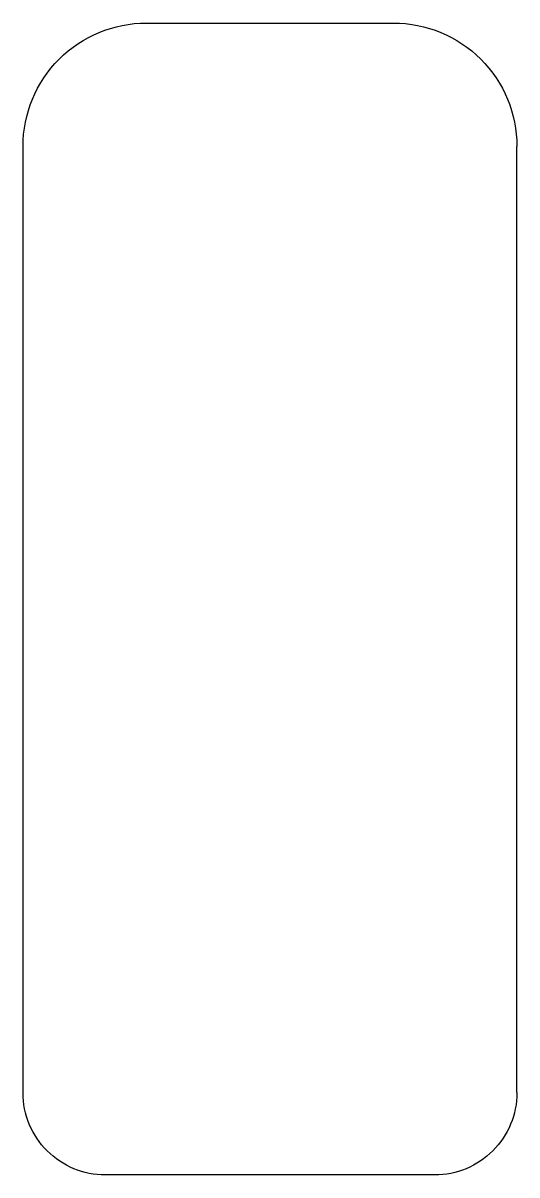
# Model space of a CAD drawing. Header units: millimetres. Extents: x 2384 to 2444, y 1986 to 2126.
import ezdxf

# ---------------------------------------------------------------- set-up
doc = ezdxf.new("R2010")
doc.units = ezdxf.units.MM

msp = doc.modelspace()

# ---------------------------------------------------------------- linework, layer by layer
msp.add_line((2444.07, 1996.31), (2444.07, 2111.31))
msp.add_lwpolyline([(2444.07, 1996.31, -0.414214), (2434.07, 1986.31), (2394.07, 1986.31, -0.414214), (2384.07, 1996.31), (2384.07, 2111.31, -0.414214), (2399.07, 2126.31), (2429.07, 2126.31, -0.414214), (2444.07, 2111.31)], format="xyb")

doc.saveas('drawing.dxf')
